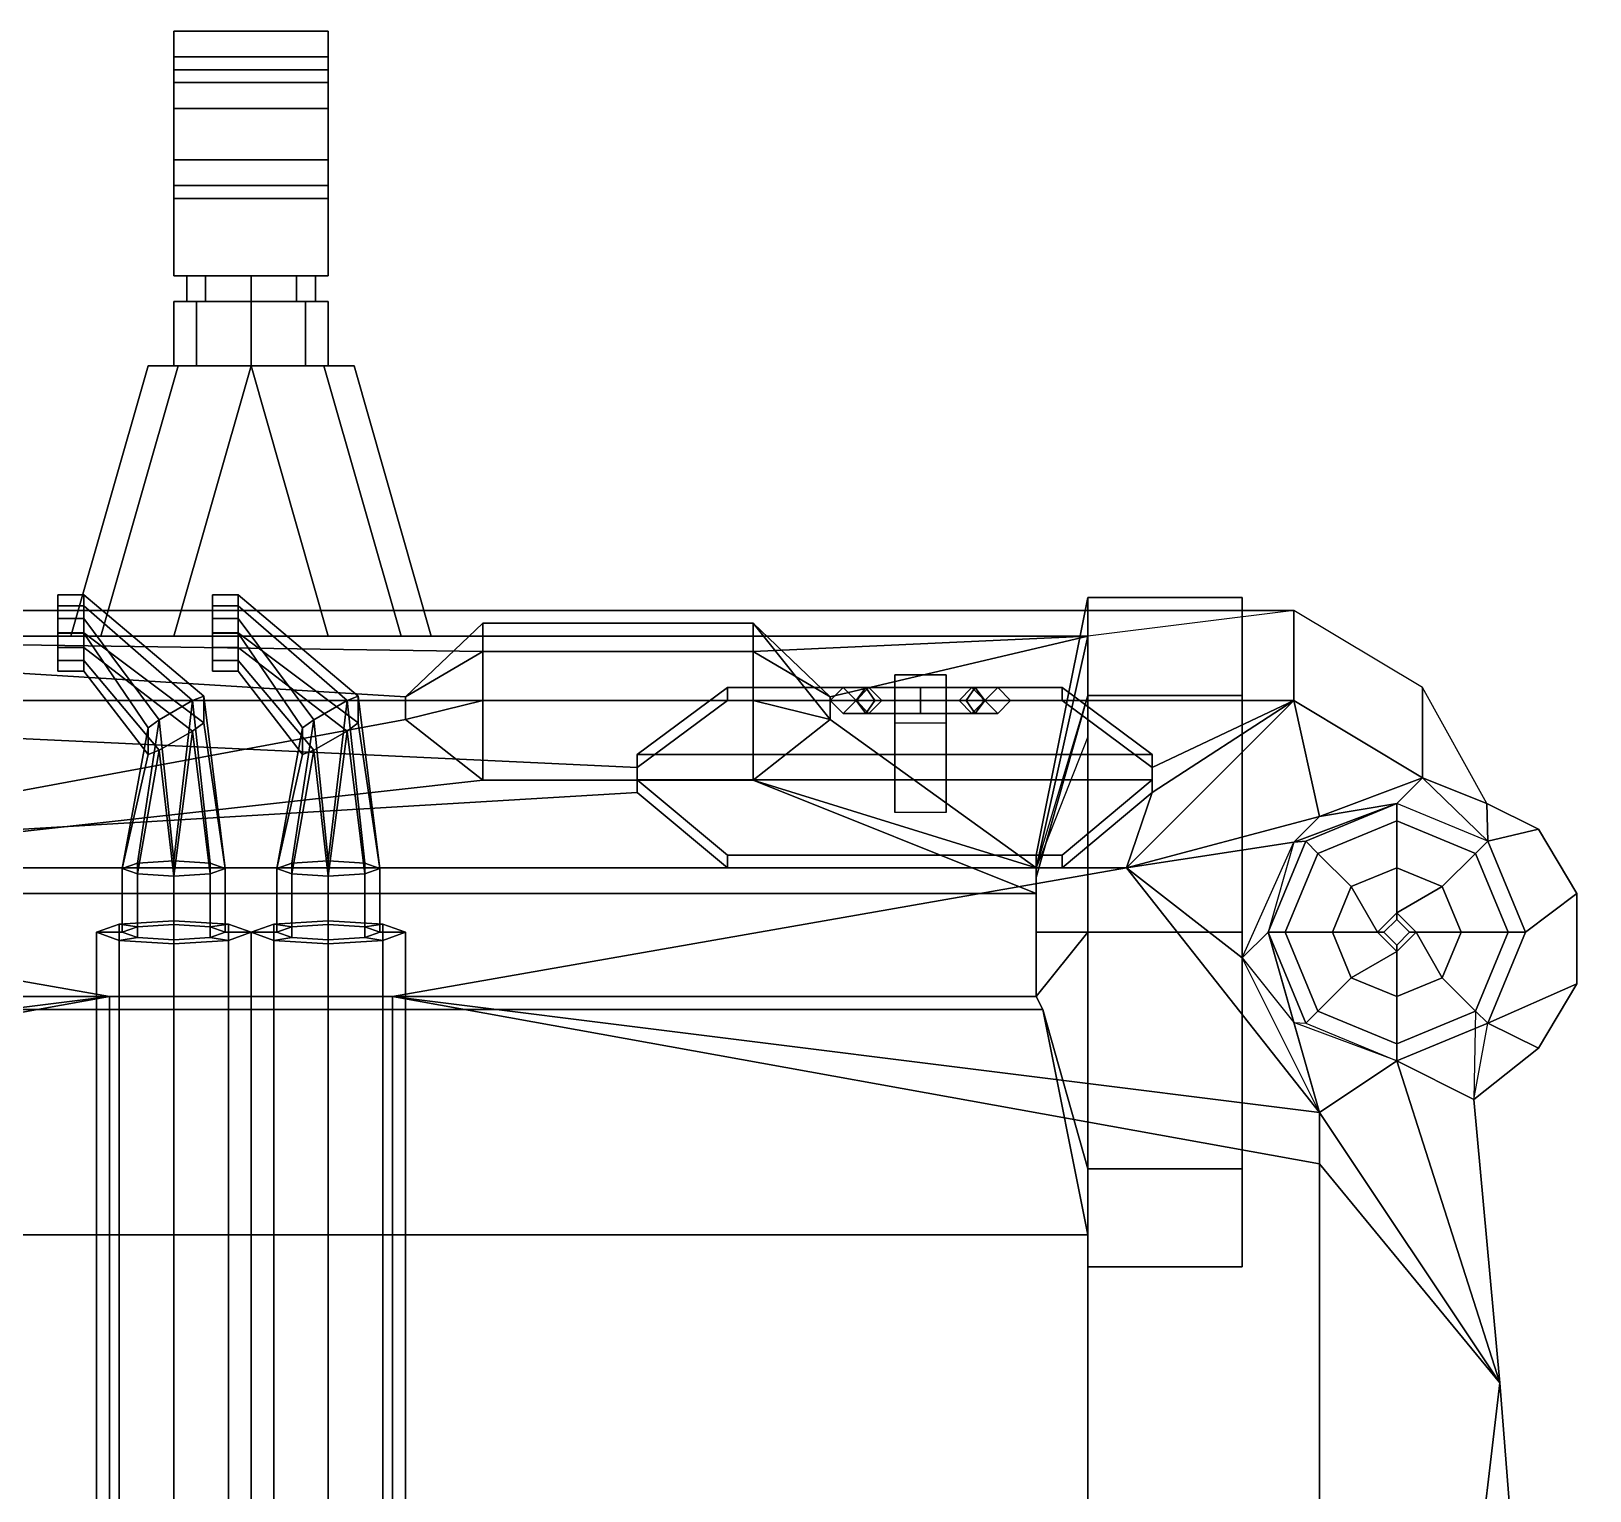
# Model space of a CAD drawing. Extents: x -1.06 to 1.04, y -2.46 to 2.91.
# Drawn here: x -0.171 to 1.04, y 1.776 to 2.91 of the extents above; entities that cross this region are included whole.
import ezdxf

# ---------------------------------------------------------------- set-up
doc = ezdxf.new("R2010")
doc.units = 0
doc.layers.get('0').update_dxf_attribs({"linetype": 'CONTINUOUS'})

msp = doc.modelspace()

# ---------------------------------------------------------------- linework, layer by layer
for points in [[(-0.06, 2.81, 0.95), (-0.06, 2.81, 1.01), (-0.06, 2.91, 0.95), (-0.06, 2.88, 0.9)], [(-0.06, 2.91, 0.95), (-0.06, 2.81, 1.01), (0.06, 2.81, 1.01), (0.06, 2.91, 0.95)], [(-0.06, 2.88, 0.9), (-0.06, 2.91, 0.95), (0.06, 2.91, 0.95), (0.06, 2.88, 0.9)], [(-0.06, 2.87, 0.78), (-0.06, 2.91, 0.85), (0.06, 2.91, 0.85), (0.06, 2.87, 0.78)], [(-0.06, 2.87, 0.86), (-0.06, 2.91, 0.85), (-0.06, 2.87, 0.78), (-0.06, 2.85, 0.84)], [(-0.06, 2.87, 0.9), (-0.06, 2.89, 0.9), (-0.06, 2.91, 0.85), (-0.06, 2.87, 0.86)], [(-0.06, 2.91, 0.85), (-0.06, 2.89, 0.9), (0.06, 2.89, 0.9), (0.06, 2.91, 0.85)], [(0.06, 2.91, 0.95), (0.06, 2.81, 1.01), (0.06, 2.81, 0.95), (0.06, 2.88, 0.9)], [(0.06, 2.87, 0.78), (0.06, 2.91, 0.85), (0.06, 2.87, 0.86), (0.06, 2.85, 0.84)], [(0.06, 2.91, 0.85), (0.06, 2.89, 0.9), (0.06, 2.87, 0.9), (0.06, 2.87, 0.86)], [(0.06, 2.87, 0.9), (0.06, 2.89, 0.9), (-0.06, 2.89, 0.9), (-0.06, 2.87, 0.9)], [(0.06, 2.88, 0.9), (0.06, 2.81, 0.95), (-0.06, 2.81, 0.95), (-0.06, 2.88, 0.9)], [(-0.06, 2.85, 0.84), (-0.06, 2.87, 0.78), (-0.06, 2.78, 0.78), (-0.06, 2.81, 0.84)], [(-0.06, 2.78, 0.78), (-0.06, 2.87, 0.78), (0.06, 2.87, 0.78), (0.06, 2.78, 0.78)], [(0.06, 2.85, 0.84), (0.06, 2.87, 0.86), (-0.06, 2.87, 0.86), (-0.06, 2.85, 0.84)], [(0.06, 2.87, 0.86), (0.06, 2.87, 0.9), (-0.06, 2.87, 0.9), (-0.06, 2.87, 0.86)], [(0.06, 2.78, 0.78), (0.06, 2.87, 0.78), (0.06, 2.85, 0.84), (0.06, 2.81, 0.84)], [(0.06, 2.81, 0.84), (0.06, 2.85, 0.84), (-0.06, 2.85, 0.84), (-0.06, 2.81, 0.84)], [(-0.06, 2.79, 0.92), (-0.06, 2.72, 0.99), (-0.06, 2.81, 1.01), (-0.06, 2.81, 0.95)], [(-0.06, 2.81, 1.01), (-0.06, 2.72, 0.99), (0.06, 2.72, 0.99), (0.06, 2.81, 1.01)], [(0.06, 2.81, 0.95), (0.06, 2.79, 0.92), (-0.06, 2.79, 0.92), (-0.06, 2.81, 0.95)], [(-0.06, 2.81, 0.84), (-0.06, 2.78, 0.78), (-0.06, 2.72, 0.82), (-0.06, 2.79, 0.86)], [(0.06, 2.79, 0.86), (0.06, 2.81, 0.84), (-0.06, 2.81, 0.84), (-0.06, 2.79, 0.86)], [(0.06, 2.81, 1.01), (0.06, 2.72, 0.99), (0.06, 2.79, 0.92), (0.06, 2.81, 0.95)], [(0.06, 2.72, 0.82), (0.06, 2.78, 0.78), (0.06, 2.81, 0.84), (0.06, 2.79, 0.86)], [(-0.06, 2.79, 0.86), (-0.06, 2.72, 0.82), (-0.06, 2.72, 0.99), (-0.06, 2.79, 0.92)], [(0.06, 2.79, 0.92), (0.06, 2.79, 0.86), (-0.06, 2.79, 0.86), (-0.06, 2.79, 0.92)], [(0.06, 2.72, 0.99), (0.06, 2.72, 0.82), (0.06, 2.79, 0.86), (0.06, 2.79, 0.92)], [(-0.06, 2.72, 0.82), (-0.06, 2.78, 0.78), (0.06, 2.78, 0.78), (0.06, 2.72, 0.82)], [(-0.06, 2.72, 0.99), (-0.06, 2.72, 0.82), (0.06, 2.72, 0.82), (0.06, 2.72, 0.99)], [(-0.0354, 2.72, 0.9154), (-0.05, 2.72, 0.88), (-0.05, 2.7, 0.88), (-0.0354, 2.7, 0.9154)], [(-0.05, 2.72, 0.88), (-0.0354, 2.72, 0.8446), (-0.0354, 2.7, 0.8446), (-0.05, 2.7, 0.88)], [(0, 2.72, 0.93), (-0.0354, 2.72, 0.9154), (-0.0354, 2.7, 0.9154), (0, 2.7, 0.93)], [(-0.0354, 2.72, 0.8446), (0, 2.72, 0.83), (0, 2.7, 0.83), (-0.0354, 2.7, 0.8446)], [(0.0354, 2.72, 0.9154), (0, 2.72, 0.93), (0, 2.7, 0.93), (0.0354, 2.7, 0.9154)], [(0, 2.72, 0.83), (0.0354, 2.72, 0.8446), (0.0354, 2.7, 0.8446), (0, 2.7, 0.83)], [(0.05, 2.72, 0.88), (0.0354, 2.72, 0.9154), (0.0354, 2.7, 0.9154), (0.05, 2.7, 0.88)], [(0.0354, 2.72, 0.8446), (0.05, 2.72, 0.88), (0.05, 2.7, 0.88), (0.0354, 2.7, 0.8446)], [(-0.0424, 2.7, 0.9224), (-0.06, 2.7, 0.88), (-0.06, 2.65, 0.88), (-0.0424, 2.65, 0.9224)], [(-0.06, 2.7, 0.88), (-0.0424, 2.7, 0.8376), (-0.0424, 2.65, 0.8376), (-0.06, 2.65, 0.88)], [(-0.0354, 2.7, 0.9154), (-0.05, 2.7, 0.88), (-0.06, 2.7, 0.88), (-0.0424, 2.7, 0.9224)], [(-0.05, 2.7, 0.88), (-0.0354, 2.7, 0.8446), (-0.0424, 2.7, 0.8376), (-0.06, 2.7, 0.88)], [(0, 2.7, 0.94), (-0.0424, 2.7, 0.9224), (-0.0424, 2.65, 0.9224), (0, 2.65, 0.94)], [(-0.0424, 2.7, 0.8376), (0, 2.7, 0.82), (0, 2.65, 0.82), (-0.0424, 2.65, 0.8376)], [(0, 2.7, 0.93), (-0.0354, 2.7, 0.9154), (-0.0424, 2.7, 0.9224), (0, 2.7, 0.94)], [(-0.0354, 2.7, 0.8446), (0, 2.7, 0.83), (0, 2.7, 0.82), (-0.0424, 2.7, 0.8376)], [(0.0424, 2.7, 0.9224), (0, 2.7, 0.94), (0, 2.65, 0.94), (0.0424, 2.65, 0.9224)], [(0, 2.7, 0.82), (0.0424, 2.7, 0.8376), (0.0424, 2.65, 0.8376), (0, 2.65, 0.82)], [(0, 2.7, 0.83), (0.0354, 2.7, 0.8446), (0.0424, 2.7, 0.8376), (0, 2.7, 0.82)], [(0.0354, 2.7, 0.9154), (0, 2.7, 0.93), (0, 2.7, 0.94), (0.0424, 2.7, 0.9224)], [(0.0354, 2.7, 0.8446), (0.05, 2.7, 0.88), (0.06, 2.7, 0.88), (0.0424, 2.7, 0.8376)], [(0.05, 2.7, 0.88), (0.0354, 2.7, 0.9154), (0.0424, 2.7, 0.9224), (0.06, 2.7, 0.88)], [(0.06, 2.7, 0.88), (0.0424, 2.7, 0.9224), (0.0424, 2.65, 0.9224), (0.06, 2.65, 0.88)], [(0.0424, 2.7, 0.8376), (0.06, 2.7, 0.88), (0.06, 2.65, 0.88), (0.0424, 2.65, 0.8376)], [(-0.0566, 2.65, 0.9366), (-0.08, 2.65, 0.88), (-0.14, 2.44, 0.88), (-0.1166, 2.44, 0.9366)], [(-0.08, 2.65, 0.88), (-0.0566, 2.65, 0.8234), (-0.1166, 2.44, 0.8234), (-0.14, 2.44, 0.88)], [(0, 2.65, 0.96), (-0.0566, 2.65, 0.9366), (-0.1166, 2.44, 0.9366), (-0.06, 2.44, 0.96)], [(-0.0566, 2.65, 0.8234), (0, 2.65, 0.8), (-0.06, 2.44, 0.8), (-0.1166, 2.44, 0.8234)], [(-0.0424, 2.65, 0.9224), (-0.06, 2.65, 0.88), (-0.08, 2.65, 0.88), (-0.0566, 2.65, 0.9366)], [(-0.06, 2.65, 0.88), (-0.0424, 2.65, 0.8376), (-0.0566, 2.65, 0.8234), (-0.08, 2.65, 0.88)], [(0, 2.65, 0.96), (0, 2.65, 0.96), (-0.06, 2.44, 0.96), (0.06, 2.44, 0.96)], [(0, 2.65, 0.8), (0, 2.65, 0.8), (0.06, 2.44, 0.8), (-0.06, 2.44, 0.8)], [(0, 2.65, 0.94), (-0.0424, 2.65, 0.9224), (-0.0566, 2.65, 0.9366), (0, 2.65, 0.96)], [(-0.0424, 2.65, 0.8376), (0, 2.65, 0.82), (0, 2.65, 0.8), (-0.0566, 2.65, 0.8234)], [(0.0566, 2.65, 0.9366), (0, 2.65, 0.96), (0.06, 2.44, 0.96), (0.1166, 2.44, 0.9366)], [(0, 2.65, 0.8), (0.0566, 2.65, 0.8234), (0.1166, 2.44, 0.8234), (0.06, 2.44, 0.8)], [(0, 2.65, 0.82), (0.0424, 2.65, 0.8376), (0.0566, 2.65, 0.8234), (0, 2.65, 0.8)], [(0.0424, 2.65, 0.9224), (0, 2.65, 0.94), (0, 2.65, 0.96), (0.0566, 2.65, 0.9366)], [(0.0424, 2.65, 0.8376), (0.06, 2.65, 0.88), (0.08, 2.65, 0.88), (0.0566, 2.65, 0.8234)], [(0.06, 2.65, 0.88), (0.0424, 2.65, 0.9224), (0.0566, 2.65, 0.9366), (0.08, 2.65, 0.88)], [(0.08, 2.65, 0.88), (0.0566, 2.65, 0.9366), (0.1166, 2.44, 0.9366), (0.14, 2.44, 0.88)], [(0.0566, 2.65, 0.8234), (0.08, 2.65, 0.88), (0.14, 2.44, 0.88), (0.1166, 2.44, 0.8234)], [(-0.13, 2.4425, 1.3841), (-0.15, 2.4425, 1.3841), (-0.15, 2.472, 1.5819), (-0.13, 2.472, 1.5819)], [(-0.13, 2.472, 1.5819), (-0.15, 2.472, 1.5819), (-0.15, 2.4636, 1.5933), (-0.13, 2.4636, 1.5933)], [(-0.15, 2.4636, 1.5933), (-0.15, 2.472, 1.5819), (-0.15, 2.4425, 1.3841), (-0.15, 2.4311, 1.3757)], [(-0.0367, 2.3934, 1.5634), (-0.13, 2.472, 1.5819), (-0.13, 2.4636, 1.5933), (-0.0454, 2.39, 1.574)], [(-0.0367, 2.3727, 1.4249), (-0.13, 2.4425, 1.3841), (-0.13, 2.472, 1.5819), (-0.0367, 2.3934, 1.5634)], [(-0.01, 2.4425, 1.3841), (-0.03, 2.4425, 1.3841), (-0.03, 2.472, 1.5819), (-0.01, 2.472, 1.5819)], [(-0.03, 2.4636, 1.5933), (-0.03, 2.472, 1.5819), (-0.03, 2.4425, 1.3841), (-0.03, 2.4311, 1.3757)], [(-0.01, 2.472, 1.5819), (-0.03, 2.472, 1.5819), (-0.03, 2.4636, 1.5933), (-0.01, 2.4636, 1.5933)], [(0.0833, 2.3727, 1.4249), (-0.01, 2.4425, 1.3841), (-0.01, 2.472, 1.5819), (0.0833, 2.3934, 1.5634)], [(0.0833, 2.3934, 1.5634), (-0.01, 2.472, 1.5819), (-0.01, 2.4636, 1.5933), (0.0746, 2.39, 1.574)], [(-0.65, 2.44, 0.97), (-0.81, 2.46, 0.97), (0.81, 2.46, 0.97), (0.65, 2.44, 0.97)], [(-0.81, 2.46, 0.97), (-0.81, 2.39, 1.11), (0.81, 2.39, 1.11), (0.81, 2.46, 0.97)], [(-0.13, 2.4636, 1.5933), (-0.15, 2.4636, 1.5933), (-0.15, 2.4537, 1.5948), (-0.13, 2.4537, 1.5948)], [(-0.15, 2.4537, 1.5948), (-0.15, 2.4636, 1.5933), (-0.15, 2.4311, 1.3757), (-0.15, 2.4212, 1.3772)], [(-0.0454, 2.39, 1.574), (-0.13, 2.4636, 1.5933), (-0.13, 2.4537, 1.5948), (-0.0713, 2.3751, 1.5762)], [(-0.03, 2.4537, 1.5948), (-0.03, 2.4636, 1.5933), (-0.03, 2.4311, 1.3757), (-0.03, 2.4212, 1.3772)], [(-0.01, 2.4636, 1.5933), (-0.03, 2.4636, 1.5933), (-0.03, 2.4537, 1.5948), (-0.01, 2.4537, 1.5948)], [(0.0746, 2.39, 1.574), (-0.01, 2.4636, 1.5933), (-0.01, 2.4537, 1.5948), (0.0487, 2.3751, 1.5762)], [(0.65, 2.47, 0.47), (0.65, 2.3938, 0.2862), (0.61, 2.2524, 0.4276), (0.61, 2.27, 0.47)], [(0.65, 2.3938, 0.6538), (0.65, 2.47, 0.47), (0.61, 2.27, 0.47), (0.61, 2.26, 0.4941)], [(0.65, 2.3938, 0.2862), (0.65, 2.47, 0.47), (0.77, 2.47, 0.47), (0.77, 2.3938, 0.2862)], [(0.65, 2.47, 0.47), (0.65, 2.3938, 0.6538), (0.77, 2.3938, 0.6538), (0.77, 2.47, 0.47)], [(0.81, 2.46, 0.97), (0.81, 2.39, 1.11), (0.91, 2.33, 1.11), (0.91, 2.4, 0.97)], [(-0.13, 2.4537, 1.5948), (-0.15, 2.4537, 1.5948), (-0.15, 2.4424, 1.5864), (-0.13, 2.4424, 1.5864)], [(-0.15, 2.4424, 1.5864), (-0.15, 2.4537, 1.5948), (-0.15, 2.4212, 1.3772), (-0.15, 2.4128, 1.3886)], [(-0.0713, 2.3751, 1.5762), (-0.13, 2.4537, 1.5948), (-0.13, 2.4424, 1.5864), (-0.08, 2.3687, 1.5671)], [(-0.03, 2.4424, 1.5864), (-0.03, 2.4537, 1.5948), (-0.03, 2.4212, 1.3772), (-0.03, 2.4128, 1.3886)], [(-0.01, 2.4537, 1.5948), (-0.03, 2.4537, 1.5948), (-0.03, 2.4424, 1.5864), (-0.01, 2.4424, 1.5864)], [(0.0487, 2.3751, 1.5762), (-0.01, 2.4537, 1.5948), (-0.01, 2.4424, 1.5864), (0.04, 2.3687, 1.5671)], [(0.12, 2.3929, 0.72), (0.12, 2.3929, 0.72), (0.18, 2.4282, 0.78), (0.18, 2.45, 0.72)], [(0.12, 2.3929, 0.72), (0.12, 2.3929, 0.72), (0.18, 2.45, 0.72), (0.18, 2.45, 0.67)], [(0.12, 2.3753, 0.69), (0.12, 2.3929, 0.72), (0.18, 2.45, 0.67), (0.18, 2.39, 0.62)], [(0.18, 2.45, 0.72), (0.18, 2.4282, 0.78), (0.39, 2.4282, 0.78), (0.39, 2.45, 0.72)], [(0.18, 2.45, 0.67), (0.18, 2.45, 0.72), (0.39, 2.45, 0.72), (0.39, 2.45, 0.67)], [(0.18, 2.39, 0.62), (0.18, 2.45, 0.67), (0.39, 2.45, 0.67), (0.39, 2.39, 0.62)], [(0.39, 2.45, 0.72), (0.39, 2.4282, 0.78), (0.45, 2.3929, 0.72)], [(0.39, 2.39, 0.62), (0.39, 2.45, 0.67), (0.45, 2.3753, 0.69)], [(0.39, 2.45, 0.67), (0.39, 2.45, 0.72), (0.45, 2.3929, 0.72), (0.45, 2.3753, 0.69)], [(-0.65, 2.44, 0.8), (-0.65, 2.44, 0.97), (0.65, 2.44, 0.97), (0.65, 2.44, 0.8)], [(0.18, 2.4282, 0.78), (-0.65, 2.44, 0.8), (0.65, 2.44, 0.8), (0.39, 2.4282, 0.78)], [(-0.65, 2.44, 0.8), (-0.65, 2.44, 0.8), (0.18, 2.4282, 0.78), (0.12, 2.3929, 0.72)], [(-0.61, 2.24, 0.46), (-0.65, 2.44, 0.8), (0.12, 2.3929, 0.72), (0.12, 2.3753, 0.69)], [(-0.13, 2.4311, 1.3757), (-0.15, 2.4311, 1.3757), (-0.15, 2.4425, 1.3841), (-0.13, 2.4425, 1.3841)], [(-0.13, 2.4424, 1.5864), (-0.15, 2.4424, 1.5864), (-0.15, 2.4128, 1.3886), (-0.13, 2.4128, 1.3886)], [(-0.0454, 2.3663, 1.4158), (-0.13, 2.4311, 1.3757), (-0.13, 2.4425, 1.3841), (-0.0367, 2.3727, 1.4249)], [(-0.08, 2.3687, 1.5671), (-0.13, 2.4424, 1.5864), (-0.13, 2.4128, 1.3886), (-0.08, 2.348, 1.4286)], [(-0.01, 2.4311, 1.3757), (-0.03, 2.4311, 1.3757), (-0.03, 2.4425, 1.3841), (-0.01, 2.4425, 1.3841)], [(-0.01, 2.4424, 1.5864), (-0.03, 2.4424, 1.5864), (-0.03, 2.4128, 1.3886), (-0.01, 2.4128, 1.3886)], [(0.0746, 2.3663, 1.4158), (-0.01, 2.4311, 1.3757), (-0.01, 2.4425, 1.3841), (0.0833, 2.3727, 1.4249)], [(0.04, 2.3687, 1.5671), (-0.01, 2.4424, 1.5864), (-0.01, 2.4128, 1.3886), (0.04, 2.348, 1.4286)], [(0.39, 2.4282, 0.78), (0.65, 2.44, 0.8), (0.45, 2.3929, 0.72)], [(0.45, 2.3753, 0.69), (0.45, 2.3929, 0.72), (0.65, 2.44, 0.8), (0.61, 2.26, 0.4941)], [(0.61, 2.26, 0.4941), (0.65, 2.44, 0.8), (0.65, 2.44, 0.8), (0.65, 2.3618, 0.6671)], [(0.65, 2.3618, 0.6671), (0.65, 2.44, 0.8), (0.65, 2.44, 0.97), (0.65, 2.21, 0.73)], [(0.65, 2.44, 0.97), (0.65, -2.36, 0.97), (0.65, 2.0262, 0.6538), (0.65, 2.21, 0.73)], [(-0.13, 2.4212, 1.3772), (-0.15, 2.4212, 1.3772), (-0.15, 2.4311, 1.3757), (-0.13, 2.4311, 1.3757)], [(-0.0713, 2.3515, 1.418), (-0.13, 2.4212, 1.3772), (-0.13, 2.4311, 1.3757), (-0.0454, 2.3663, 1.4158)], [(-0.01, 2.4212, 1.3772), (-0.03, 2.4212, 1.3772), (-0.03, 2.4311, 1.3757), (-0.01, 2.4311, 1.3757)], [(0.0487, 2.3515, 1.418), (-0.01, 2.4212, 1.3772), (-0.01, 2.4311, 1.3757), (0.0746, 2.3663, 1.4158)], [(-0.13, 2.4128, 1.3886), (-0.15, 2.4128, 1.3886), (-0.15, 2.4212, 1.3772), (-0.13, 2.4212, 1.3772)], [(-0.08, 2.348, 1.4286), (-0.13, 2.4128, 1.3886), (-0.13, 2.4212, 1.3772), (-0.0713, 2.3515, 1.418)], [(-0.01, 2.4128, 1.3886), (-0.03, 2.4128, 1.3886), (-0.03, 2.4212, 1.3772), (-0.01, 2.4212, 1.3772)], [(0.04, 2.348, 1.4286), (-0.01, 2.4128, 1.3886), (-0.01, 2.4212, 1.3772), (0.0487, 2.3515, 1.418)], [(0.5, 2.41, 0.66), (0.5, 2.41, 0.63), (0.5, 2.38, 0.61), (0.5, 2.39, 0.68)], [(0.5, 2.41, 0.63), (0.54, 2.41, 0.63), (0.54, 2.38, 0.61), (0.5, 2.38, 0.61)], [(0.5, 2.41, 0.66), (0.54, 2.41, 0.66), (0.54, 2.41, 0.63), (0.5, 2.41, 0.63)], [(0.5, 2.39, 0.68), (0.54, 2.39, 0.68), (0.54, 2.41, 0.66), (0.5, 2.41, 0.66)], [(0.54, 2.41, 0.63), (0.54, 2.41, 0.66), (0.54, 2.39, 0.68), (0.54, 2.38, 0.61)], [(0.37, 2.4, 1.12), (0.3, 2.348, 1.2), (0.7, 2.348, 1.2), (0.63, 2.4, 1.12)], [(0.37, 2.39, 1.11), (0.3, 2.338, 1.19), (0.3, 2.348, 1.2), (0.37, 2.4, 1.12)], [(0.63, 2.39, 1.11), (0.37, 2.39, 1.11), (0.37, 2.4, 1.12), (0.63, 2.4, 1.12)], [(0.4776, 2.4, 0.4776), (0.4705, 2.39, 0.4705), (0.45, 2.39, 0.52), (0.46, 2.4, 0.52)], [(0.46, 2.4, 0.52), (0.45, 2.39, 0.52), (0.47, 2.39, 0.5683), (0.4776, 2.4, 0.5624)], [(0.4846, 2.39, 0.4846), (0.4776, 2.4, 0.4776), (0.46, 2.4, 0.52), (0.47, 2.39, 0.52)], [(0.47, 2.39, 0.52), (0.46, 2.4, 0.52), (0.4776, 2.4, 0.5624), (0.4846, 2.39, 0.5554)], [(0.48, 2.4, 0.5634), (0.47, 2.39, 0.5683), (0.47, 2.39, 0.66), (0.48, 2.4, 0.65)], [(0.4776, 2.4, 0.5624), (0.47, 2.39, 0.5683), (0.47, 2.39, 0.5683), (0.48, 2.4, 0.5634)], [(0.48, 2.4, 0.65), (0.47, 2.39, 0.66), (0.5, 2.39, 0.66), (0.5, 2.4, 0.65)], [(0.52, 2.4, 0.46), (0.52, 2.39, 0.45), (0.4705, 2.39, 0.4705), (0.4776, 2.4, 0.4776)], [(0.52, 2.39, 0.47), (0.52, 2.4, 0.46), (0.4776, 2.4, 0.4776), (0.4846, 2.39, 0.4846)], [(0.4846, 2.39, 0.5554), (0.4776, 2.4, 0.5624), (0.48, 2.4, 0.5634), (0.49, 2.39, 0.5576)], [(0.49, 2.39, 0.5576), (0.48, 2.4, 0.5634), (0.48, 2.4, 0.65), (0.49, 2.39, 0.64)], [(0.49, 2.39, 0.64), (0.48, 2.4, 0.65), (0.5, 2.4, 0.65), (0.5, 2.39, 0.64)], [(0.5554, 2.39, 0.4846), (0.5624, 2.4, 0.4776), (0.52, 2.4, 0.46), (0.52, 2.39, 0.47)], [(0.5624, 2.4, 0.4776), (0.5695, 2.39, 0.4705), (0.52, 2.39, 0.45), (0.52, 2.4, 0.46)], [(0.57, 2.39, 0.66), (0.56, 2.4, 0.65), (0.54, 2.4, 0.65), (0.54, 2.39, 0.66)], [(0.56, 2.4, 0.65), (0.55, 2.39, 0.64), (0.54, 2.39, 0.64), (0.54, 2.4, 0.65)], [(0.55, 2.39, 0.5576), (0.56, 2.4, 0.5634), (0.5624, 2.4, 0.5624), (0.5554, 2.39, 0.5554)], [(0.56, 2.4, 0.5634), (0.55, 2.39, 0.5576), (0.55, 2.39, 0.64), (0.56, 2.4, 0.65)], [(0.57, 2.39, 0.52), (0.58, 2.4, 0.52), (0.5624, 2.4, 0.4776), (0.5554, 2.39, 0.4846)], [(0.5554, 2.39, 0.5554), (0.5624, 2.4, 0.5624), (0.58, 2.4, 0.52), (0.57, 2.39, 0.52)], [(0.57, 2.39, 0.5683), (0.56, 2.4, 0.5634), (0.56, 2.4, 0.65), (0.57, 2.39, 0.66)], [(0.5624, 2.4, 0.5624), (0.56, 2.4, 0.5634), (0.57, 2.39, 0.5683), (0.5624, 2.4, 0.5624)], [(0.58, 2.4, 0.52), (0.59, 2.39, 0.52), (0.5695, 2.39, 0.4705), (0.5624, 2.4, 0.4776)], [(0.5624, 2.4, 0.5624), (0.57, 2.39, 0.5683), (0.59, 2.39, 0.52), (0.58, 2.4, 0.52)], [(0.63, 2.4, 1.12), (0.7, 2.348, 1.2), (0.7, 2.338, 1.19), (0.63, 2.39, 1.11)], [(0.91, 2.4, 0.97), (0.91, 2.33, 1.11), (0.96, 2.31, 1.11), (0.96, 2.31, 0.97)], [(-0.81, 2.39, 1.11), (-0.68, 2.26, 1.31), (0.3, 2.3185, 1.22), (0.3, 2.338, 1.19)], [(-0.81, 2.39, 1.11), (-0.81, 2.39, 1.11), (0.3, 2.338, 1.19), (0.37, 2.39, 1.11)], [(-0.0454, 2.39, 1.574), (-0.0454, 2.39, 1.574), (-0.0713, 2.3751, 1.5762), (-0.06, 2.2654, 1.5522)], [(-0.0454, 2.39, 1.574), (-0.0454, 2.39, 1.574), (-0.06, 2.2654, 1.5522), (-0.0317, 2.2636, 1.5406)], [(-0.0367, 2.3934, 1.5634), (-0.0454, 2.39, 1.574), (-0.0317, 2.2636, 1.5406), (-0.02, 2.2595, 1.5126)], [(-0.02, 2.2595, 1.5126), (-0.0367, 2.3727, 1.4249), (-0.0367, 2.3934, 1.5634), (-0.02, 2.2595, 1.5126)], [(0.0746, 2.39, 1.574), (0.0746, 2.39, 1.574), (0.0487, 2.3751, 1.5762), (0.06, 2.2654, 1.5522)], [(0.0746, 2.39, 1.574), (0.0746, 2.39, 1.574), (0.06, 2.2654, 1.5522), (0.0883, 2.2636, 1.5406)], [(0.0833, 2.3934, 1.5634), (0.0746, 2.39, 1.574), (0.0883, 2.2636, 1.5406), (0.1, 2.2595, 1.5126)], [(0.1, 2.2595, 1.5126), (0.0833, 2.3727, 1.4249), (0.0833, 2.3934, 1.5634), (0.1, 2.2595, 1.5126)], [(0.12, 2.3753, 0.69), (0.12, 2.3753, 0.69), (0.18, 2.39, 0.62), (0.18, 2.3282, 0.61)], [(0.18, 2.3282, 0.61), (0.18, 2.39, 0.62), (0.39, 2.39, 0.62), (0.39, 2.3282, 0.61)], [(0.39, 2.3282, 0.61), (0.39, 2.39, 0.62), (0.45, 2.3753, 0.69)], [(0.4705, 2.39, 0.4705), (0.4776, 2.38, 0.4776), (0.46, 2.38, 0.52), (0.45, 2.39, 0.52)], [(0.45, 2.39, 0.52), (0.46, 2.38, 0.52), (0.4776, 2.38, 0.5624), (0.47, 2.39, 0.5683)], [(0.4776, 2.38, 0.4776), (0.4846, 2.39, 0.4846), (0.47, 2.39, 0.52), (0.46, 2.38, 0.52)], [(0.46, 2.38, 0.52), (0.47, 2.39, 0.52), (0.4846, 2.39, 0.5554), (0.4776, 2.38, 0.5624)], [(0.47, 2.39, 0.5683), (0.48, 2.38, 0.5634), (0.48, 2.38, 0.65), (0.47, 2.39, 0.66)], [(0.47, 2.39, 0.5683), (0.4776, 2.38, 0.5624), (0.48, 2.38, 0.5634), (0.47, 2.39, 0.5683)], [(0.47, 2.39, 0.66), (0.48, 2.38, 0.65), (0.5, 2.38, 0.65), (0.5, 2.39, 0.66)], [(0.52, 2.39, 0.45), (0.52, 2.38, 0.46), (0.4776, 2.38, 0.4776), (0.4705, 2.39, 0.4705)], [(0.52, 2.38, 0.46), (0.52, 2.39, 0.47), (0.4846, 2.39, 0.4846), (0.4776, 2.38, 0.4776)], [(0.4776, 2.38, 0.5624), (0.4846, 2.39, 0.5554), (0.49, 2.39, 0.5576), (0.48, 2.38, 0.5634)], [(0.48, 2.38, 0.5634), (0.49, 2.39, 0.5576), (0.49, 2.39, 0.64), (0.48, 2.38, 0.65)], [(0.48, 2.38, 0.65), (0.49, 2.39, 0.64), (0.5, 2.39, 0.64), (0.5, 2.38, 0.65)], [(0.5, 2.39, 0.68), (0.5, 2.38, 0.61), (0.5, 2.3031, 0.5673), (0.5, 2.3728, 0.6857)], [(0.5, 2.3728, 0.6857), (0.54, 2.3728, 0.6857), (0.54, 2.39, 0.68), (0.5, 2.39, 0.68)], [(0.5624, 2.38, 0.4776), (0.5554, 2.39, 0.4846), (0.52, 2.39, 0.47), (0.52, 2.38, 0.46)], [(0.5695, 2.39, 0.4705), (0.5624, 2.38, 0.4776), (0.52, 2.38, 0.46), (0.52, 2.39, 0.45)], [(0.56, 2.38, 0.65), (0.57, 2.39, 0.66), (0.54, 2.39, 0.66), (0.54, 2.38, 0.65)], [(0.55, 2.39, 0.64), (0.56, 2.38, 0.65), (0.54, 2.38, 0.65), (0.54, 2.39, 0.64)], [(0.54, 2.38, 0.61), (0.54, 2.39, 0.68), (0.54, 2.3728, 0.6857), (0.54, 2.3031, 0.5673)], [(0.56, 2.38, 0.5634), (0.55, 2.39, 0.5576), (0.5554, 2.39, 0.5554), (0.5624, 2.38, 0.5624)], [(0.55, 2.39, 0.5576), (0.56, 2.38, 0.5634), (0.56, 2.38, 0.65), (0.55, 2.39, 0.64)], [(0.58, 2.38, 0.52), (0.57, 2.39, 0.52), (0.5554, 2.39, 0.4846), (0.5624, 2.38, 0.4776)], [(0.5624, 2.38, 0.5624), (0.5554, 2.39, 0.5554), (0.57, 2.39, 0.52), (0.58, 2.38, 0.52)], [(0.56, 2.38, 0.5634), (0.57, 2.39, 0.5683), (0.57, 2.39, 0.66), (0.56, 2.38, 0.65)], [(0.57, 2.39, 0.5683), (0.56, 2.38, 0.5634), (0.5624, 2.38, 0.5624), (0.57, 2.39, 0.5683)], [(0.59, 2.39, 0.52), (0.58, 2.38, 0.52), (0.5624, 2.38, 0.4776), (0.5695, 2.39, 0.4705)], [(0.57, 2.39, 0.5683), (0.5624, 2.38, 0.5624), (0.58, 2.38, 0.52), (0.59, 2.39, 0.52)], [(0.65, 2.3938, 0.2862), (0.65, 2.21, 0.21), (0.61, 2.21, 0.41), (0.61, 2.2524, 0.4276)], [(0.63, 2.39, 1.11), (0.7, 2.338, 1.19), (0.81, 2.39, 1.11)], [(0.65, 2.21, 0.21), (0.65, 2.3938, 0.2862), (0.77, 2.3938, 0.2862), (0.77, 2.21, 0.21)], [(0.65, 2.3938, 0.6538), (0.65, 2.21, 0.73), (0.77, 2.21, 0.73), (0.77, 2.3938, 0.6538)], [(0.81, 2.39, 1.11), (0.68, 2.26, 1.31), (0.68, 2.26, 1.31), (0.83, 2.3, 1.25)], [(0.68, 2.26, 1.31), (0.68, 2.26, 1.31), (0.81, 2.39, 1.11), (0.7, 2.3185, 1.22)], [(0.7, 2.338, 1.19), (0.7, 2.3185, 1.22), (0.7, 2.3185, 1.22), (0.81, 2.39, 1.11)], [(0.81, 2.39, 1.11), (0.83, 2.3, 1.25), (0.83, 2.3, 1.25), (0.91, 2.33, 1.11)], [(-0.61, 2.24, 0.46), (-0.61, 2.24, 0.46), (0.12, 2.3753, 0.69), (0.18, 2.3282, 0.61)], [(-0.0713, 2.3751, 1.5762), (-0.08, 2.3687, 1.5671), (-0.1, 2.2595, 1.5126), (-0.0883, 2.2636, 1.5406)], [(-0.0713, 2.3751, 1.5762), (-0.0713, 2.3751, 1.5762), (-0.0883, 2.2636, 1.5406), (-0.06, 2.2654, 1.5522)], [(0.0487, 2.3751, 1.5762), (0.04, 2.3687, 1.5671), (0.02, 2.2595, 1.5126), (0.0317, 2.2636, 1.5406)], [(0.0487, 2.3751, 1.5762), (0.0487, 2.3751, 1.5762), (0.0317, 2.2636, 1.5406), (0.06, 2.2654, 1.5522)], [(0.61, 2.26, 0.4941), (0.39, 2.3282, 0.61), (0.45, 2.3753, 0.69)], [(0.5, 2.38, 0.61), (0.54, 2.38, 0.61), (0.54, 2.3031, 0.5673), (0.5, 2.3031, 0.5673)], [(-0.1, 2.2595, 1.5126), (-0.08, 2.3687, 1.5671), (-0.08, 2.348, 1.4286), (-0.1, 2.2595, 1.5126)], [(-0.0713, 2.3515, 1.418), (-0.0713, 2.3515, 1.418), (-0.0454, 2.3663, 1.4158), (-0.06, 2.2535, 1.473)], [(-0.0454, 2.3663, 1.4158), (-0.0454, 2.3663, 1.4158), (-0.0317, 2.2553, 1.4846), (-0.06, 2.2535, 1.473)], [(-0.0454, 2.3663, 1.4158), (-0.0367, 2.3727, 1.4249), (-0.02, 2.2595, 1.5126), (-0.0317, 2.2553, 1.4846)], [(0.02, 2.2595, 1.5126), (0.04, 2.3687, 1.5671), (0.04, 2.348, 1.4286), (0.02, 2.2595, 1.5126)], [(0.0487, 2.3515, 1.418), (0.0487, 2.3515, 1.418), (0.0746, 2.3663, 1.4158), (0.06, 2.2535, 1.473)], [(0.0746, 2.3663, 1.4158), (0.0746, 2.3663, 1.4158), (0.0883, 2.2553, 1.4846), (0.06, 2.2535, 1.473)], [(0.0746, 2.3663, 1.4158), (0.0833, 2.3727, 1.4249), (0.1, 2.2595, 1.5126), (0.0883, 2.2553, 1.4846)], [(-0.08, 2.348, 1.4286), (-0.0713, 2.3515, 1.418), (-0.0883, 2.2553, 1.4846), (-0.1, 2.2595, 1.5126)], [(-0.0713, 2.3515, 1.418), (-0.0713, 2.3515, 1.418), (-0.06, 2.2535, 1.473), (-0.0883, 2.2553, 1.4846)], [(0.04, 2.348, 1.4286), (0.0487, 2.3515, 1.418), (0.0317, 2.2553, 1.4846), (0.02, 2.2595, 1.5126)], [(0.0487, 2.3515, 1.418), (0.0487, 2.3515, 1.418), (0.06, 2.2535, 1.473), (0.0317, 2.2553, 1.4846)], [(0.3, 2.348, 1.2), (0.3, 2.3285, 1.23), (0.7, 2.3285, 1.23), (0.7, 2.348, 1.2)], [(0.3, 2.338, 1.19), (0.3, 2.3185, 1.22), (0.3, 2.3285, 1.23), (0.3, 2.348, 1.2)], [(0.7, 2.348, 1.2), (0.7, 2.3285, 1.23), (0.7, 2.3185, 1.22), (0.7, 2.338, 1.19)], [(-0.61, 2.24, 0.46), (0.18, 2.3282, 0.61), (0.39, 2.3282, 0.61), (0.61, 2.24, 0.46)], [(0.3, 2.3285, 1.23), (0.37, 2.27, 1.32), (0.63, 2.27, 1.32), (0.7, 2.3285, 1.23)], [(0.3, 2.3185, 1.22), (0.37, 2.26, 1.31), (0.37, 2.27, 1.32), (0.3, 2.3285, 1.23)], [(0.61, 2.26, 0.4941), (0.61, 2.24, 0.46), (0.39, 2.3282, 0.61)], [(0.63, 2.26, 1.31), (0.7, 2.3185, 1.22), (0.7, 2.3285, 1.23), (0.63, 2.27, 1.32)], [(0.83, 2.3, 1.25), (0.89, 2.31, 1.23), (0.91, 2.33, 1.25), (0.91, 2.33, 1.11)], [(0.91, 2.33, 1.11), (0.91, 2.33, 1.25), (0.9607, 2.2807, 1.23), (0.96, 2.31, 1.11)], [(-0.68, 2.26, 1.31), (-0.68, 2.26, 1.31), (0.37, 2.26, 1.31), (0.3, 2.3185, 1.22)], [(0.68, 2.26, 1.31), (0.68, 2.26, 1.31), (0.7, 2.3185, 1.22), (0.63, 2.26, 1.31)], [(0.89, 2.31, 1.23), (0.89, 2.31, 1.23), (0.81, 2.28, 1.23), (0.8193, 2.2807, 1.23)], [(0.89, 2.31, 1.23), (0.89, 2.31, 1.23), (0.83, 2.3, 1.25), (0.81, 2.28, 1.23)], [(0.89, 2.2966, 1.28), (0.89, 2.31, 1.23), (0.8193, 2.2807, 1.23), (0.8288, 2.2712, 1.28)], [(0.9512, 2.2712, 1.28), (0.9607, 2.2807, 1.23), (0.89, 2.31, 1.23), (0.89, 2.2966, 1.28)], [(0.96, 2.31, 0.97), (0.96, 2.31, 1.11), (1, 2.29, 1.11), (1, 2.29, 0.97)], [(0.96, 2.31, 1.11), (0.9607, 2.2807, 1.23), (0.9607, 2.2807, 1.23), (1, 2.29, 1.11)], [(0.83, 2.3, 1.25), (0.68, 2.26, 1.31), (0.68, 2.26, 1.31), (0.81, 2.28, 1.23)], [(0.89, 2.26, 1.33), (0.89, 2.2966, 1.28), (0.8288, 2.2712, 1.28), (0.8546, 2.2454, 1.33)], [(0.9254, 2.2454, 1.33), (0.9512, 2.2712, 1.28), (0.89, 2.2966, 1.28), (0.89, 2.26, 1.33)], [(1, 2.29, 1.11), (0.9607, 2.2807, 1.23), (0.99, 2.21, 1.23), (1.03, 2.24, 1.11)], [(1, 2.29, 0.97), (1, 2.29, 1.11), (1.03, 2.24, 1.11), (1.03, 2.24, 0.97)], [(0.81, 2.28, 1.23), (0.68, 2.26, 1.31), (0.68, 2.26, 1.31), (0.77, 2.19, 1.21)], [(0.8288, 2.2712, 1.28), (0.8193, 2.2807, 1.23), (0.79, 2.21, 1.23), (0.8034, 2.21, 1.28)], [(0.8193, 2.2807, 1.23), (0.81, 2.28, 1.23), (0.81, 2.28, 1.23), (0.79, 2.21, 1.23)], [(0.9766, 2.21, 1.28), (0.99, 2.21, 1.23), (0.9607, 2.2807, 1.23), (0.9512, 2.2712, 1.28)], [(-0.06, 2.2654, 1.5522), (-0.0883, 2.2636, 1.5406), (-0.0883, 2.2142, 1.548), (-0.06, 2.2159, 1.5596)], [(-0.0317, 2.2636, 1.5406), (-0.06, 2.2654, 1.5522), (-0.06, 2.2159, 1.5596), (-0.0317, 2.2142, 1.548)], [(0.06, 2.2654, 1.5522), (0.0317, 2.2636, 1.5406), (0.0317, 2.2142, 1.548), (0.06, 2.2159, 1.5596)], [(0.0883, 2.2636, 1.5406), (0.06, 2.2654, 1.5522), (0.06, 2.2159, 1.5596), (0.0883, 2.2142, 1.548)], [(0.37, 2.26, 1.31), (0.63, 2.26, 1.31), (0.63, 2.27, 1.32), (0.37, 2.27, 1.32)], [(0.61, 2.2524, 0.4276), (0.61, 2.24, 0.46), (0.61, 2.26, 0.4941), (0.61, 2.27, 0.47)], [(0.8546, 2.2454, 1.33), (0.8288, 2.2712, 1.28), (0.8034, 2.21, 1.28), (0.84, 2.21, 1.33)], [(0.94, 2.21, 1.33), (0.9766, 2.21, 1.28), (0.9512, 2.2712, 1.28), (0.9254, 2.2454, 1.33)], [(-0.83, 2.07, 1.35), (-0.83, 2.07, 1.35), (-0.11, 2.16, 1.47), (-0.68, 2.26, 1.31)], [(-0.68, 2.26, 1.31), (-0.11, 2.16, 1.47), (0.11, 2.16, 1.47), (0.68, 2.26, 1.31)], [(-0.0883, 2.2636, 1.5406), (-0.1, 2.2595, 1.5126), (-0.1, 2.21, 1.52), (-0.0883, 2.2142, 1.548)], [(-0.1, 2.2595, 1.5126), (-0.0883, 2.2553, 1.4846), (-0.0883, 2.2058, 1.492), (-0.1, 2.21, 1.52)], [(-0.0883, 2.2553, 1.4846), (-0.06, 2.2535, 1.473), (-0.06, 2.2041, 1.4804), (-0.0883, 2.2058, 1.492)], [(-0.06, 2.2535, 1.473), (-0.0317, 2.2553, 1.4846), (-0.0317, 2.2058, 1.492), (-0.06, 2.2041, 1.4804)], [(-0.02, 2.2595, 1.5126), (-0.0317, 2.2636, 1.5406), (-0.0317, 2.2142, 1.548), (-0.02, 2.21, 1.52)], [(-0.0317, 2.2553, 1.4846), (-0.02, 2.2595, 1.5126), (-0.02, 2.21, 1.52), (-0.0317, 2.2058, 1.492)], [(0.0317, 2.2636, 1.5406), (0.02, 2.2595, 1.5126), (0.02, 2.21, 1.52), (0.0317, 2.2142, 1.548)], [(0.02, 2.2595, 1.5126), (0.0317, 2.2553, 1.4846), (0.0317, 2.2058, 1.492), (0.02, 2.21, 1.52)], [(0.0317, 2.2553, 1.4846), (0.06, 2.2535, 1.473), (0.06, 2.2041, 1.4804), (0.0317, 2.2058, 1.492)], [(0.06, 2.2535, 1.473), (0.0883, 2.2553, 1.4846), (0.0883, 2.2058, 1.492), (0.06, 2.2041, 1.4804)], [(0.1, 2.2595, 1.5126), (0.0883, 2.2636, 1.5406), (0.0883, 2.2142, 1.548), (0.1, 2.21, 1.52)], [(0.0883, 2.2553, 1.4846), (0.1, 2.2595, 1.5126), (0.1, 2.21, 1.52), (0.0883, 2.2058, 1.492)], [(0.68, 2.26, 1.31), (0.11, 2.16, 1.47), (0.11, 2.16, 1.47), (0.83, 2.07, 1.35)], [(0.61, 2.21, 0.41), (0.61, 2.1799, 0.4225), (0.61, 2.24, 0.46), (0.61, 2.2524, 0.4276)], [(0.77, 2.19, 1.21), (0.68, 2.26, 1.31), (0.68, 2.26, 1.31), (0.83, 2.07, 1.35)], [(0.89, 2.225, 1.344), (0.89, 2.26, 1.33), (0.8546, 2.2454, 1.33), (0.875, 2.21, 1.344)], [(0.89, 2.225, 1.344), (0.9254, 2.2454, 1.33), (0.89, 2.26, 1.33), (0.89, 2.225, 1.344)], [(-0.61, 2.16, 0.41), (-0.61, 2.24, 0.46), (0.61, 2.24, 0.46), (0.61, 2.16, 0.41)], [(0.875, 2.21, 1.344), (0.8546, 2.2454, 1.33), (0.84, 2.21, 1.33), (0.875, 2.21, 1.344)], [(0.905, 2.21, 1.344), (0.94, 2.21, 1.33), (0.9254, 2.2454, 1.33), (0.89, 2.225, 1.344)], [(1.03, 2.24, 1.11), (0.99, 2.21, 1.23), (0.9607, 2.1393, 1.23), (1.03, 2.17, 1.11)], [(1.03, 2.24, 0.97), (1.03, 2.24, 1.11), (1.03, 2.17, 1.11), (1.03, 2.17, 0.97)], [(-0.1024, 2.2163, 1.562), (-0.12, 2.21, 1.52), (-0.12, 0.8649, 1.721), (-0.1024, 0.8712, 1.763)], [(-0.0883, 2.2142, 1.548), (-0.1, 2.21, 1.52), (-0.12, 2.21, 1.52), (-0.1024, 2.2163, 1.562)], [(-0.06, 2.2189, 1.5793), (-0.1024, 2.2163, 1.562), (-0.1024, 0.8712, 1.763), (-0.06, 0.8738, 1.7804)], [(-0.06, 2.2159, 1.5596), (-0.0883, 2.2142, 1.548), (-0.1024, 2.2163, 1.562), (-0.06, 2.2189, 1.5793)], [(-0.0176, 2.2163, 1.562), (-0.06, 2.2189, 1.5793), (-0.06, 0.8738, 1.7804), (-0.0176, 0.8712, 1.763)], [(-0.0317, 2.2142, 1.548), (-0.06, 2.2159, 1.5596), (-0.06, 2.2189, 1.5793), (-0.0176, 2.2163, 1.562)], [(-0.02, 2.21, 1.52), (-0.0317, 2.2142, 1.548), (-0.0176, 2.2163, 1.562), (0, 2.21, 1.52)], [(0, 2.21, 1.52), (-0.0176, 2.2163, 1.562), (-0.0176, 0.8712, 1.763), (0, 0.8649, 1.721)], [(0.0176, 2.2163, 1.562), (0, 2.21, 1.52), (0, 0.8649, 1.721), (0.0176, 0.8712, 1.763)], [(0.0317, 2.2142, 1.548), (0.02, 2.21, 1.52), (0, 2.21, 1.52), (0.0176, 2.2163, 1.562)], [(0.06, 2.2189, 1.5793), (0.0176, 2.2163, 1.562), (0.0176, 0.8712, 1.763), (0.06, 0.8738, 1.7804)], [(0.06, 2.2159, 1.5596), (0.0317, 2.2142, 1.548), (0.0176, 2.2163, 1.562), (0.06, 2.2189, 1.5793)], [(0.1024, 2.2163, 1.562), (0.06, 2.2189, 1.5793), (0.06, 0.8738, 1.7804), (0.1024, 0.8712, 1.763)], [(0.0883, 2.2142, 1.548), (0.06, 2.2159, 1.5596), (0.06, 2.2189, 1.5793), (0.1024, 2.2163, 1.562)], [(0.1, 2.21, 1.52), (0.0883, 2.2142, 1.548), (0.1024, 2.2163, 1.562), (0.12, 2.21, 1.52)], [(0.12, 2.21, 1.52), (0.1024, 2.2163, 1.562), (0.1024, 0.8712, 1.763), (0.12, 0.8649, 1.721)], [(0.89, 2.225, 1.344), (0.875, 2.21, 1.344), (0.88, 2.21, 2.34), (0.89, 2.22, 2.34)], [(0.89, 2.22, 2.34), (0.88, 2.21, 2.34), (0.89, 2.2, 2.34), (0.9, 2.21, 2.34)], [(0.905, 2.21, 1.344), (0.89, 2.225, 1.344), (0.89, 2.22, 2.34), (0.9, 2.21, 2.34)], [(-0.12, 2.21, 1.52), (-0.1024, 2.2037, 1.478), (-0.1024, 0.8587, 1.6791), (-0.12, 0.8649, 1.721)], [(-0.1, 2.21, 1.52), (-0.0883, 2.2058, 1.492), (-0.1024, 2.2037, 1.478), (-0.12, 2.21, 1.52)], [(-0.0883, 2.2058, 1.492), (-0.06, 2.2041, 1.4804), (-0.06, 2.2011, 1.4607), (-0.1024, 2.2037, 1.478)], [(-0.1024, 2.2037, 1.478), (-0.06, 2.2011, 1.4607), (-0.06, 0.8561, 1.6617), (-0.1024, 0.8587, 1.6791)], [(-0.06, 2.2041, 1.4804), (-0.0317, 2.2058, 1.492), (-0.0176, 2.2037, 1.478), (-0.06, 2.2011, 1.4607)], [(-0.06, 2.2011, 1.4607), (-0.0176, 2.2037, 1.478), (-0.0176, 0.8587, 1.6791), (-0.06, 0.8561, 1.6617)], [(-0.0317, 2.2058, 1.492), (-0.02, 2.21, 1.52), (0, 2.21, 1.52), (-0.0176, 2.2037, 1.478)], [(-0.0176, 2.2037, 1.478), (0, 2.21, 1.52), (0, 0.8649, 1.721), (-0.0176, 0.8587, 1.6791)], [(0, 2.21, 1.52), (0.0176, 2.2037, 1.478), (0.0176, 0.8587, 1.6791), (0, 0.8649, 1.721)], [(0.02, 2.21, 1.52), (0.0317, 2.2058, 1.492), (0.0176, 2.2037, 1.478), (0, 2.21, 1.52)], [(0.0317, 2.2058, 1.492), (0.06, 2.2041, 1.4804), (0.06, 2.2011, 1.4607), (0.0176, 2.2037, 1.478)], [(0.0176, 2.2037, 1.478), (0.06, 2.2011, 1.4607), (0.06, 0.8561, 1.6617), (0.0176, 0.8587, 1.6791)], [(0.06, 2.2041, 1.4804), (0.0883, 2.2058, 1.492), (0.1024, 2.2037, 1.478), (0.06, 2.2011, 1.4607)], [(0.06, 2.2011, 1.4607), (0.1024, 2.2037, 1.478), (0.1024, 0.8587, 1.6791), (0.06, 0.8561, 1.6617)], [(0.0883, 2.2058, 1.492), (0.1, 2.21, 1.52), (0.12, 2.21, 1.52), (0.1024, 2.2037, 1.478)], [(0.1024, 2.2037, 1.478), (0.12, 2.21, 1.52), (0.12, 0.8649, 1.721), (0.1024, 0.8587, 1.6791)], [(0.65, 2.21, 0.21), (0.61, 2.16, 0.41), (0.61, 2.1799, 0.4225), (0.61, 2.21, 0.41)], [(0.65, 2.21, 0.21), (0.65, 2.0262, 0.2862), (0.615, 2.15, 0.41), (0.61, 2.16, 0.41)], [(0.65, 2.0262, 0.2862), (0.65, 2.21, 0.21), (0.77, 2.21, 0.21), (0.77, 2.0262, 0.2862)], [(0.65, 2.21, 0.73), (0.65, 2.0262, 0.6538), (0.77, 2.0262, 0.6538), (0.77, 2.21, 0.73)], [(0.79, 2.21, 1.23), (0.77, 2.19, 1.21), (0.77, 2.19, 1.21), (0.81, 2.14, 1.23)], [(0.8034, 2.21, 1.28), (0.79, 2.21, 1.23), (0.8193, 2.1393, 1.23), (0.8288, 2.1488, 1.28)], [(0.79, 2.21, 1.23), (0.79, 2.21, 1.23), (0.81, 2.14, 1.23), (0.8193, 2.1393, 1.23)], [(0.79, 2.21, 1.23), (0.79, 2.21, 1.23), (0.83, 2.07, 1.35), (0.81, 2.14, 1.23)], [(0.84, 2.21, 1.33), (0.8034, 2.21, 1.28), (0.8288, 2.1488, 1.28), (0.8546, 2.1746, 1.33)], [(0.875, 2.21, 1.344), (0.84, 2.21, 1.33), (0.8546, 2.1746, 1.33), (0.89, 2.195, 1.344)], [(0.875, 2.21, 1.344), (0.89, 2.195, 1.344), (0.89, 2.2, 2.34), (0.88, 2.21, 2.34)], [(0.89, 2.195, 1.344), (0.905, 2.21, 1.344), (0.9, 2.21, 2.34), (0.89, 2.2, 2.34)], [(0.89, 2.195, 1.344), (0.89, 2.16, 1.33), (0.9254, 2.1746, 1.33), (0.905, 2.21, 1.344)], [(0.905, 2.21, 1.344), (0.9254, 2.1746, 1.33), (0.94, 2.21, 1.33), (0.905, 2.21, 1.344)], [(0.9254, 2.1746, 1.33), (0.9512, 2.1488, 1.28), (0.9766, 2.21, 1.28), (0.94, 2.21, 1.33)], [(0.9512, 2.1488, 1.28), (0.9607, 2.1393, 1.23), (0.99, 2.21, 1.23), (0.9766, 2.21, 1.28)], [(0.89, 2.195, 1.344), (0.8546, 2.1746, 1.33), (0.89, 2.16, 1.33), (0.89, 2.195, 1.344)], [(0.8546, 2.1746, 1.33), (0.8288, 2.1488, 1.28), (0.89, 2.1234, 1.28), (0.89, 2.16, 1.33)], [(0.89, 2.16, 1.33), (0.89, 2.1234, 1.28), (0.9512, 2.1488, 1.28), (0.9254, 2.1746, 1.33)], [(1.03, 2.17, 1.11), (0.9607, 2.1393, 1.23), (0.9607, 2.1393, 1.23), (1, 2.12, 1.11)], [(1.03, 2.17, 0.97), (1.03, 2.17, 1.11), (1, 2.12, 1.11), (1, 2.12, 0.97)], [(-0.83, 2.03, 1.4), (-0.83, 0.67, 1.6), (-0.11, 0.68, 1.69), (-0.11, 2.16, 1.47)], [(-0.83, 2.03, 1.4), (-0.83, 2.03, 1.4), (-0.11, 2.16, 1.47), (-0.83, 2.07, 1.35)], [(-0.615, 2.15, 0.41), (-0.61, 2.16, 0.41), (0.61, 2.16, 0.41), (0.615, 2.15, 0.41)], [(-0.11, 2.16, 1.47), (-0.11, 0.68, 1.69), (0.11, 0.68, 1.69), (0.11, 2.16, 1.47)], [(0.11, 2.16, 1.47), (0.11, 0.68, 1.69), (0.83, 0.67, 1.6), (0.83, 2.03, 1.4)], [(0.83, 2.07, 1.35), (0.11, 2.16, 1.47), (0.11, 2.16, 1.47), (0.83, 2.03, 1.4)], [(-0.65, 1.9749, 0.41), (-0.615, 2.15, 0.41), (0.615, 2.15, 0.41), (0.65, 1.9749, 0.41)], [(0.615, 2.15, 0.41), (0.615, 2.15, 0.41), (0.65, 2.0262, 0.2862), (0.65, 1.9749, 0.41)], [(0.8288, 2.1488, 1.28), (0.8193, 2.1393, 1.23), (0.89, 2.11, 1.23), (0.89, 2.1234, 1.28)], [(0.89, 2.1234, 1.28), (0.89, 2.11, 1.23), (0.9607, 2.1393, 1.23), (0.9512, 2.1488, 1.28)], [(1, 2.12, 1.11), (0.9607, 2.1393, 1.23), (0.9512, 2.1488, 1.28), (0.95, 2.08, 1.11)], [(0.89, 2.11, 1.23), (0.81, 2.14, 1.23), (0.81, 2.14, 1.23), (0.83, 2.07, 1.35)], [(0.89, 2.11, 1.23), (0.95, 2.08, 1.11), (0.95, 2.08, 1.11), (0.9607, 2.1393, 1.23)], [(1, 2.12, 0.97), (1, 2.12, 1.11), (0.95, 2.08, 1.11), (0.95, 2.08, 0.97)], [(0.97, 1.86, 1.11), (0.89, 2.11, 1.23), (0.89, 2.11, 1.23), (0.83, 2.07, 1.35)], [(0.97, 1.86, 1.11), (0.95, 2.08, 1.11), (0.95, 2.08, 1.11), (0.89, 2.11, 1.23)], [(0.95, 2.08, 0.97), (0.95, 2.08, 1.11), (0.97, 1.86, 1.11), (0.97, 1.86, 0.97)], [(0.83, 2.07, 1.35), (0.83, 2.03, 1.4), (0.83, 2.03, 1.4), (0.97, 1.86, 1.11)], [(0.65, 1.95, 0.47), (0.65, 2.0262, 0.2862), (0.77, 2.0262, 0.2862), (0.77, 1.95, 0.47)], [(0.65, 2.0262, 0.6538), (0.65, 1.95, 0.47), (0.77, 1.95, 0.47), (0.77, 2.0262, 0.6538)], [(0.65, -2.36, 0.97), (0.65, -2.36, 0.97), (0.65, 1.95, 0.47), (0.65, 2.0262, 0.6538)], [(0.83, 2.03, 1.4), (0.83, 0.67, 1.6), (0.97, 1.86, 1.11), (0.83, 2.03, 1.4)], [(-0.65, -2.27, 0.41), (-0.65, 1.9749, 0.41), (0.65, 1.9749, 0.41), (0.65, -2.27, 0.41)], [(0.65, -2.27, 0.41), (0.65, 1.9749, 0.41), (0.65, 1.95, 0.47), (0.65, -2.36, 0.97)], [(0.97, 1.86, 1.11), (0.83, 0.67, 1.6), (1.04, 0.97, 1.11), (0.97, 1.86, 1.11)], [(0.97, 1.86, 0.97), (0.97, 1.86, 1.11), (1.04, 0.97, 1.11), (1.04, 0.97, 0.97)]]:
    msp.add_3dface(points)

doc.saveas('drawing.dxf')
